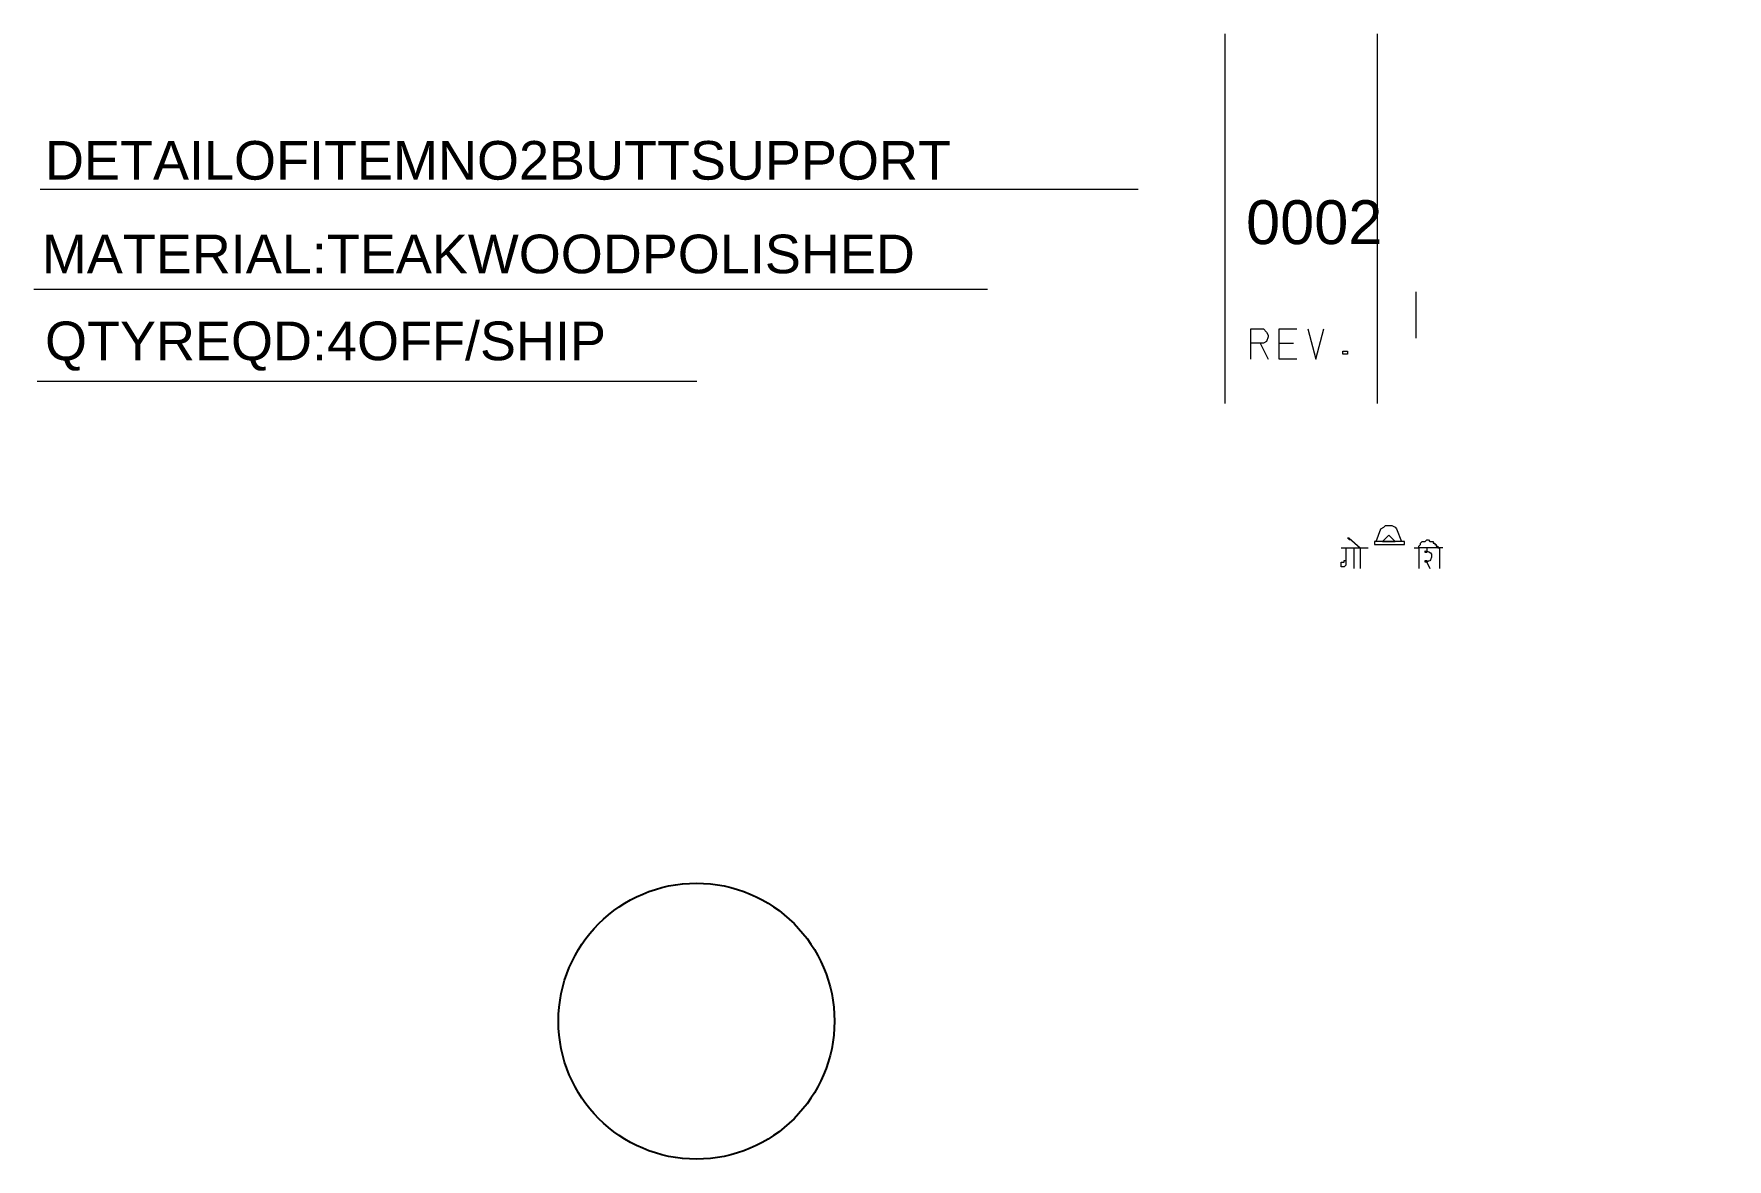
# Model space of a CAD drawing. Header units: millimetres. Extents: x -3009 to 55097, y -2803 to 5841.
# Drawn here: x 9555.2 to 9861.9, y 3021.9 to 3225.8 of the extents above; entities that cross this region are included whole.
import ezdxf

# ---------------------------------------------------------------- set-up
doc = ezdxf.new("R2010")
doc.units = ezdxf.units.MM
doc.layers.add('PDF2_Geometry', color=7, linetype='Continuous')
doc.layers.add('PDF2_Text', color=7, linetype='Continuous')
doc.styles.add('PDF F1', font='arial.ttf')
doc.styles.add('PDF F3', font='arial.ttf')

msp = doc.modelspace()

# ---------------------------------------------------------------- linework, layer by layer
msp.add_circle((9675.25, 3046.93), 25)
at = {"layer": 'PDF2_Geometry', "lineweight": 13}
for points in [[(9771.04, 3158.84), (9771.04, 3225.79)], [(9798.63, 3158.84), (9798.63, 3225.79)], [(9556.39, 3197.63), (9755.24, 3197.63)], [(9555.24, 3179.53), (9727.94, 3179.53)], [(9805.63, 3170.67), (9805.63, 3179.05)], [(9775.64, 3166.89), (9775.64, 3172.35), (9777.94, 3172.35), (9778.51, 3171.77), (9778.8, 3171.2), (9778.8, 3170.91), (9778.51, 3170.05), (9777.94, 3169.76), (9775.64, 3169.76)], [(9783.97, 3166.89), (9780.81, 3166.89), (9780.81, 3172.35), (9783.97, 3172.35)], [(9785.98, 3172.35), (9787.42, 3166.89), (9788.86, 3172.35)], [(9777.36, 3169.76), (9778.8, 3166.89)], [(9780.81, 3169.76), (9783.4, 3169.76)], [(9555.81, 3162.86), (9675.35, 3162.86)], [(9793.74, 3134.13), (9793.45, 3134.13), (9793.45, 3134.42), (9795.46, 3132.69), (9795.46, 3128.96)], [(9798.34, 3133.84), (9799.2, 3136.14), (9799.77, 3136.43), (9800.06, 3136.72), (9800.64, 3136.72), (9801.21, 3136.72), (9801.79, 3136.43), (9802.07, 3136.14), (9802.94, 3133.84)], [(9799.49, 3133.84), (9800.64, 3134.99), (9801.79, 3133.84)], [(9792.02, 3132.69), (9796.9, 3132.69)], [(9792.88, 3132.69), (9792.88, 3129.53)], [(9794.32, 3132.69), (9794.32, 3128.96)], [(9805.23, 3132.69), (9806.1, 3132.69)], [(9806.1, 3132.69), (9806.1, 3132.98), (9806.38, 3133.27), (9806.38, 3133.55), (9806.67, 3133.84), (9806.96, 3133.84), (9807.25, 3133.84), (9807.53, 3134.13), (9807.82, 3134.13), (9808.11, 3133.84), (9808.4, 3133.84), (9808.68, 3133.84), (9808.68, 3133.55), (9808.97, 3133.55), (9808.97, 3133.27), (9809.26, 3133.27), (9809.26, 3132.98), (9809.54, 3132.98), (9809.54, 3132.69), (9809.83, 3132.69)], [(9810.41, 3132.69), (9806.1, 3132.69), (9806.1, 3128.96)], [(9807.53, 3132.69), (9807.53, 3131.83), (9807.25, 3131.83), (9807.25, 3132.12)], [(9808.4, 3131.54), (9808.4, 3131.26), (9808.4, 3130.97)], [(9809.83, 3132.69), (9809.83, 3128.96)], [(9792.88, 3129.53), (9792.59, 3129.24), (9792.3, 3129.24), (9792.02, 3129.24), (9792.02, 3129.53), (9792.02, 3129.82), (9792.02, 3130.11), (9792.3, 3130.11), (9792.59, 3130.11), (9792.59, 3130.39), (9792.88, 3130.39)], [(9807.53, 3130.11), (9807.25, 3130.11), (9807.25, 3130.39), (9807.53, 3130.39), (9807.53, 3130.11), (9808.11, 3128.96)]]:
    msp.add_lwpolyline(points, dxfattribs=at)
for points in [[(9792.3, 3167.75), (9792.3, 3168.32), (9793.17, 3168.32), (9793.17, 3167.75)], [(9793.17, 3134.42), (9793.45, 3134.42)], [(9799.49, 3133.84), (9801.79, 3133.84), (9800.64, 3134.99)], [(9800.64, 3133.27), (9803.51, 3133.27), (9803.51, 3133.84), (9800.64, 3133.84), (9798.05, 3133.84), (9798.05, 3133.27)]]:
    msp.add_lwpolyline(points, close=True, dxfattribs=at)
for points in [[(9807.25, 3132.12), (9807.82, 3132.12), (9808.11, 3131.83), (9808.4, 3131.54)], [(9808.4, 3130.97), (9808.11, 3130.11), (9808.11, 3130.39), (9807.53, 3130.11)]]:
    msp.add_open_spline(points, degree=3, dxfattribs=at)

# ---------------------------------------------------------------- texts
at = {"layer": 'PDF2_Text', "attachment_point": 4}
for s, insert, char_height, style in [('DETAILOFITEMNO2BUTTSUPPORT', (9557.26, 3202.83), 7.0011, 'PDF F1'), ('0002', (9774.8, 3191.62), 7.945, 'PDF F3'), ('MATERIAL:TEAKWOODPOLISHED', (9556.68, 3185.87), 7.0011, 'PDF F1'), ('QTYREQD:4OFF/SHIP', (9557.26, 3169.21), 7.0011, 'PDF F1')]:
    msp.add_mtext(s, dxfattribs=dict(at, insert=insert, char_height=char_height, style=style))

doc.saveas('drawing.dxf')
